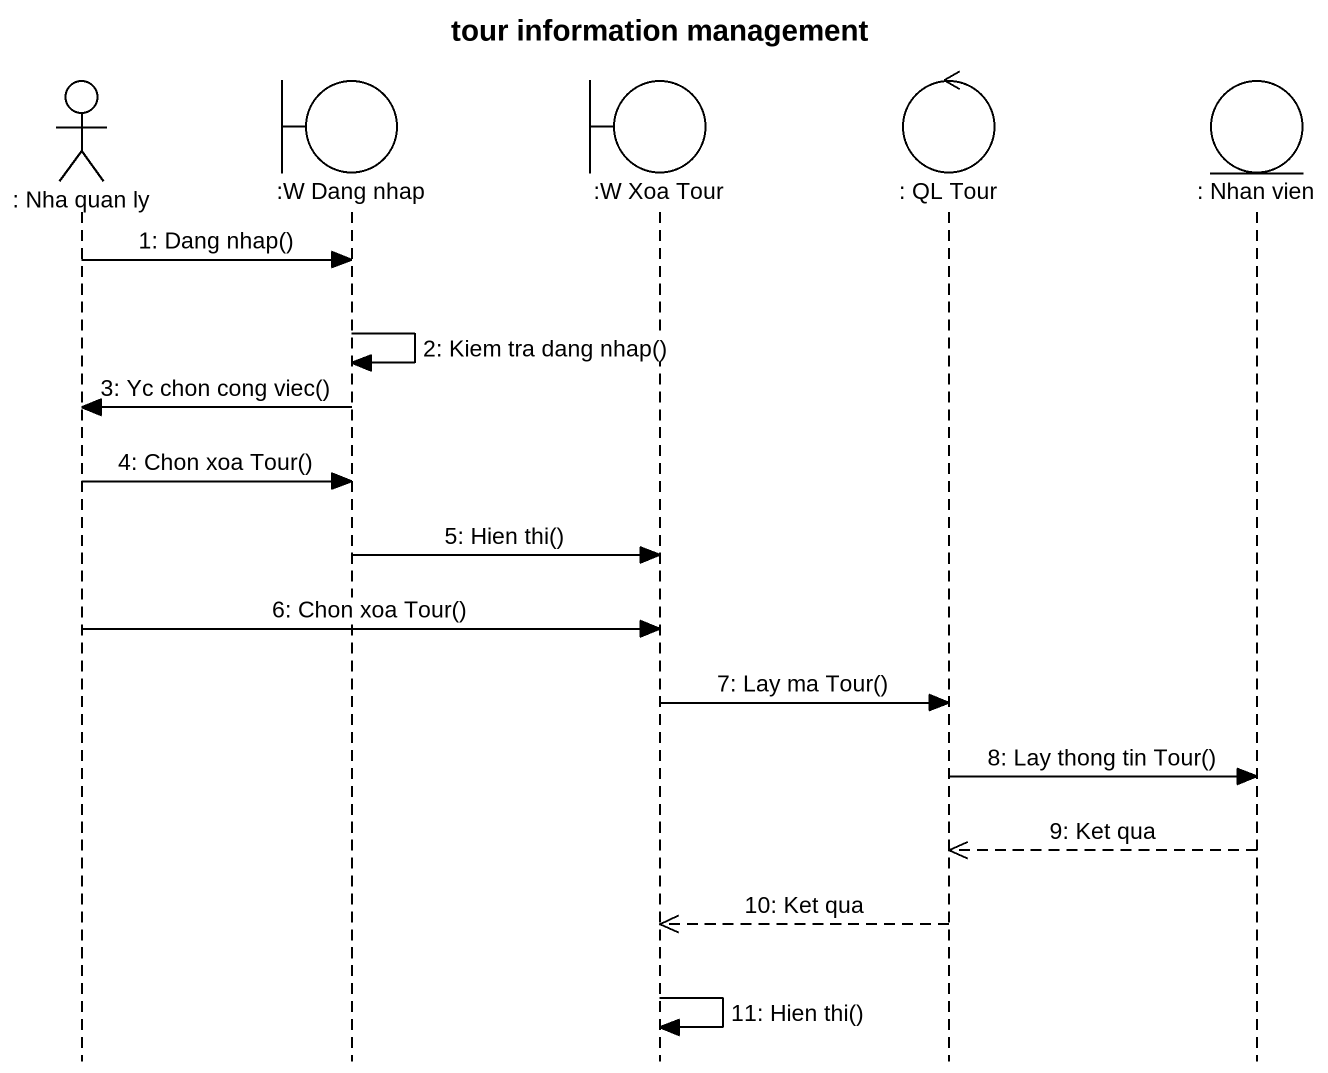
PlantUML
@startuml
title tour information management
hide footbox
actor ": Nha quan ly" as Nha_quan_ly
boundary ":W Dang nhap" as W_Dang_nhap
boundary ":W Xoa Tour" as W_Xoa_Tour
control ": QL Tour" as QL_Tour
entity ": Nhan vien" as Nhan_vien

Nha_quan_ly -> W_Dang_nhap : 1: Dang nhap()
W_Dang_nhap -> W_Dang_nhap : 2: Kiem tra dang nhap()
W_Dang_nhap -> Nha_quan_ly : 3: Yc chon cong viec()
Nha_quan_ly -> W_Dang_nhap : 4: Chon xoa Tour()
W_Dang_nhap -> W_Xoa_Tour : 5: Hien thi()
Nha_quan_ly -> W_Xoa_Tour : 6: Chon xoa Tour()
W_Xoa_Tour -> QL_Tour : 7: Lay ma Tour()
QL_Tour -> Nhan_vien : 8: Lay thong tin Tour()
Nhan_vien -->> QL_Tour : 9: Ket qua
QL_Tour -->> W_Xoa_Tour : 10: Ket qua
W_Xoa_Tour -> W_Xoa_Tour : 11: Hien thi()
@enduml
